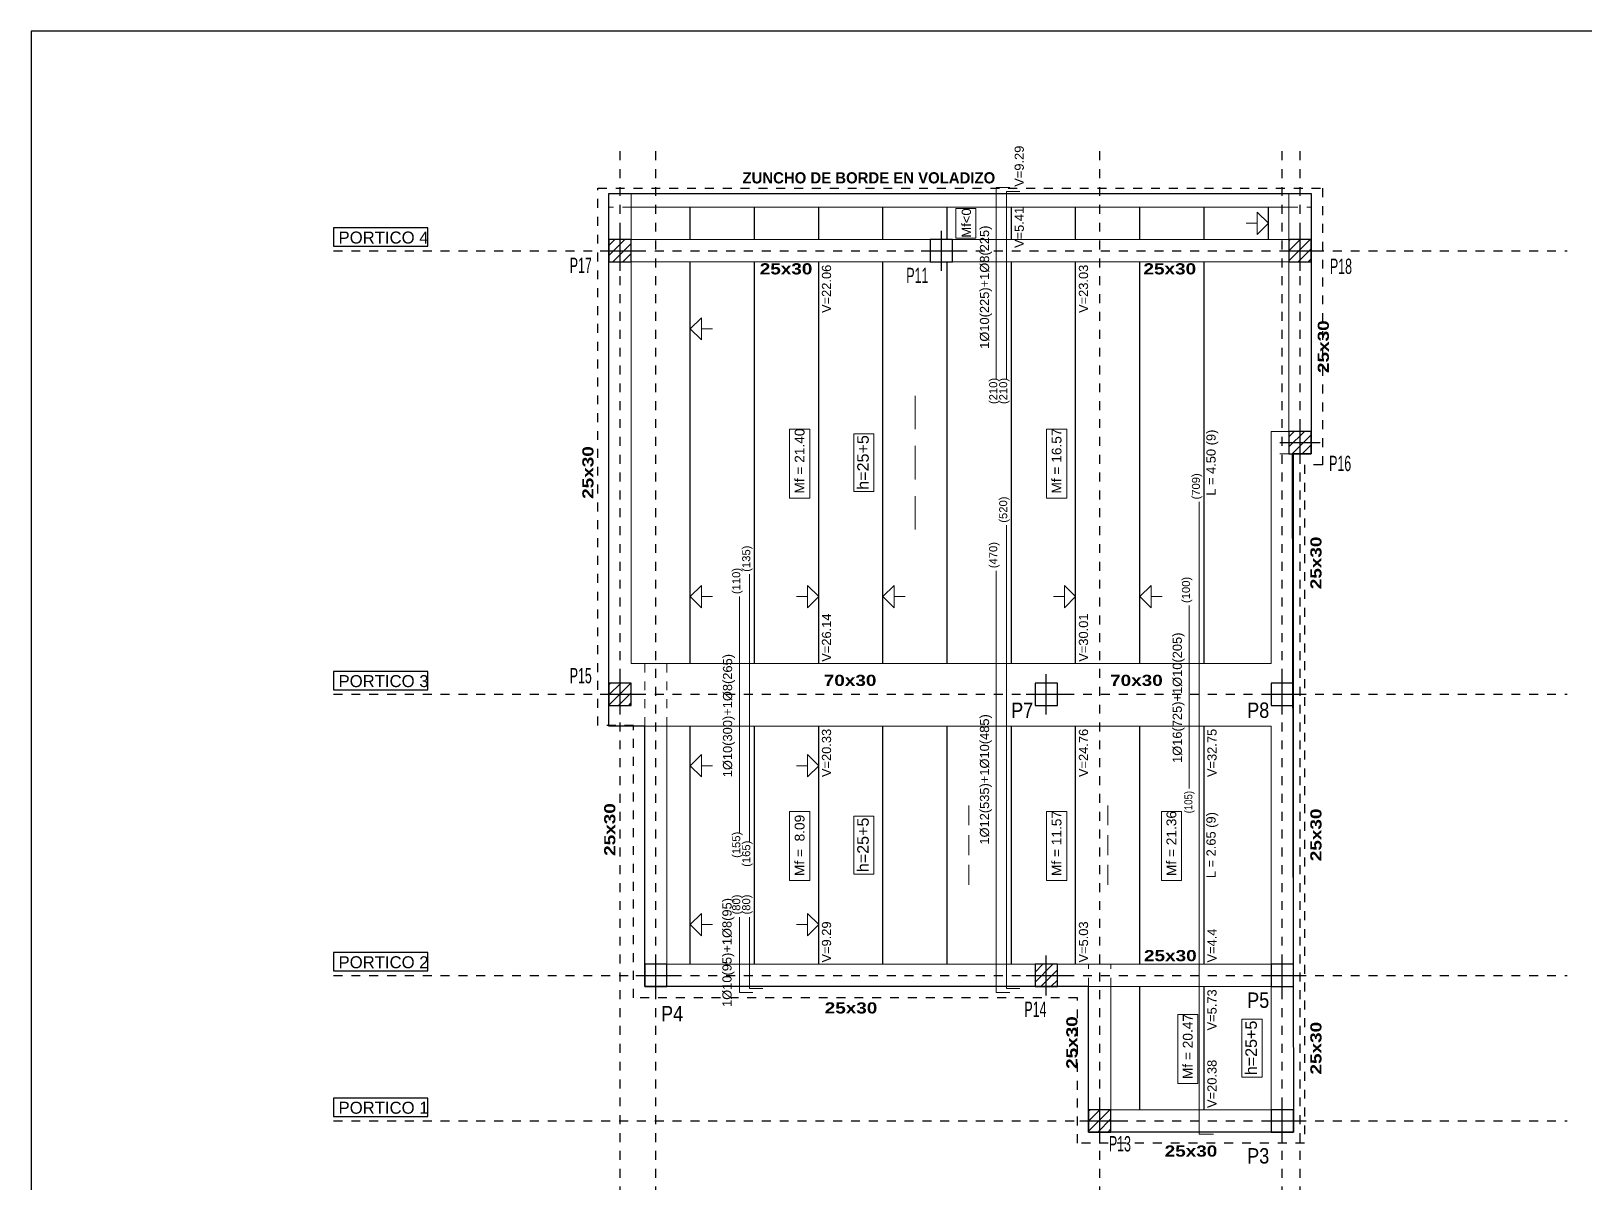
# Model space of a CAD drawing. Extents: x 2455 to 9764, y -806 to 181.
# Drawn here: x 4955.92 to 4973.33, y -573.96 to -561.05 of the extents above; entities that cross this region are included whole.
import ezdxf
from ezdxf.enums import TextEntityAlignment as Align

# ---------------------------------------------------------------- set-up
doc = ezdxf.new("R2010")
doc.units = 0
doc.header["$LTSCALE"] = 0.2
doc.header["$MEASUREMENT"] = 0
for name, pattern in [('CYPE_PUNTO', [0.075, 0, -0.075]), ('RAYITAS', [0.375, 0.25, -0.125]), ('TRAZO_Y_PUNTO', [1, 0.5, -0.25, 0, -0.25])]:
    doc.linetypes.add(name, pattern=pattern)
for name, color, linetype in [('01_borde', 4, 'CONTINUOUS'), ('02_ejes', 38, 'RAYITAS'), ('ALZ_REF_TEXTO_REF_NOMBRE', 3, 'CONTINUOUS'), ('PA_NERV_UNI', 2, 'CONTINUOUS'), ('PA_NUM_CANTO', 7, 'CONTINUOUS'), ('PILAR_EJES', 1, 'CONTINUOUS'), ('PILAR_HORMIGON', 2, 'CONTINUOUS'), ('PILAR_HORMIGON_APEADO', 4, 'CONTINUOUS'), ('PILAR_RAYA', 4, 'CONTINUOUS'), ('PILAR_REF', 3, 'CONTINUOUS'), ('UNI_CORTANTES', 3, 'CONTINUOUS')]:
    doc.layers.add(name, color=color, linetype=linetype)
doc.layers.add('01_cartela', color=6, linetype='CONTINUOUS', plot=False)
doc.layers.add('01_MEDICIONES', color=250, linetype='CONTINUOUS', plot=False)
for name, color, linetype, lineweight in [('UNI_BARRAS', 10, 'CONTINUOUS', 15), ('UNI_MOMENTOS', 3, 'CONTINUOUS', 9), ('UNI_SEP_BARRAS', 9, 'CONTINUOUS', 9), ('UNI_SEP_MOM', 7, 'CONTINUOUS', 9), ('VIG_CARAS', 5, 'CONTINUOUS', 9)]:
    doc.layers.add(name, color=color, linetype=linetype, lineweight=lineweight)
doc.styles.add('BERNARDO', font='GOTHICB.TTF')
doc.styles.add('NIEVES2', font='sanss___.ttf')

# ---------------------------------------------------------------- blocks, each defined once
blk = doc.blocks.new('Ejes del pilar')
at = {"layer": 'PILAR_EJES'}
for p, q in [((0, -0.5), (0, 0.5)), ((-0.5, 0), (0.5, 0))]:
    blk.add_line(p, q, dxfattribs=at)
blk = doc.blocks.new('1293663343-RAYADO P13')
at = {"layer": 'PILAR_RAYA'}
for p, q in [((-0.00125, -0.00114), (0.00114, 0.00125)), ((-0.00125, 0.00112), (-0.00112, 0.00125)), ((-0.00125, -0.00001), (0.00001, 0.00125)), ((-0.00023, -0.00125), (0.00125, 0.00023)), ((0.0009, -0.00125), (0.00125, -0.0009))]:
    blk.add_line(p, q, dxfattribs=at)
blk = doc.blocks.new('1293663343-RAYADO P14')
at = {"layer": 'PILAR_RAYA'}
for p, q in [((-0.00125, -0.00075), (0.00075, 0.00125)), ((-0.00125, 0.00038), (-0.00038, 0.00125)), ((-0.00062, -0.00125), (0.00125, 0.00062)), ((0.00051, -0.00125), (0.00125, -0.00051))]:
    blk.add_line(p, q, dxfattribs=at)
blk = doc.blocks.new('1293663343-RAYADO P15')
at = {"layer": 'PILAR_RAYA'}
for p, q in [((-0.00125, -0.0012), (0.0012, 0.00125)), ((-0.00125, 0.00107), (-0.00107, 0.00125)), ((-0.00125, -0.00007), (0.00007, 0.00125)), ((-0.00017, -0.00125), (0.00125, 0.00017)), ((0.00096, -0.00125), (0.00125, -0.00096))]:
    blk.add_line(p, q, dxfattribs=at)
blk = doc.blocks.new('1293663343-RAYADO P16')
at = {"layer": 'PILAR_RAYA'}
for p, q in [((-0.00125, -0.00048), (0.00048, 0.00125)), ((-0.00125, 0.00065), (-0.00065, 0.00125)), ((-0.00089, -0.00125), (0.00125, 0.00089)), ((0.00024, -0.00125), (0.00125, -0.00024))]:
    blk.add_line(p, q, dxfattribs=at)
blk = doc.blocks.new('1293663343-RAYADO P17')
at = {"layer": 'PILAR_RAYA'}
for p, q in [((-0.00125, -0.00054), (0.00054, 0.00125)), ((-0.00125, 0.00059), (-0.00059, 0.00125)), ((-0.00083, -0.00125), (0.00125, 0.00083)), ((0.0003, -0.00125), (0.00125, -0.0003))]:
    blk.add_line(p, q, dxfattribs=at)
blk = doc.blocks.new('1293663343-RAYADO P18')
at = {"layer": 'PILAR_RAYA'}
for p, q in [((-0.00125, -0.00114), (0.00114, 0.00125)), ((-0.00125, 0.00112), (-0.00112, 0.00125)), ((-0.00125, -0.00001), (0.00001, 0.00125)), ((-0.00023, -0.00125), (0.00125, 0.00023)), ((0.0009, -0.00125), (0.00125, -0.0009))]:
    blk.add_line(p, q, dxfattribs=at)
blk = doc.blocks.new('Extremo de igualacion')
at = {"layer": 'UNI_SEP_BARRAS'}
for p, q in [((-0.125, 0), (0, 0)), ((0, -0.125), (0.125, 0))]:
    blk.add_line(p, q, dxfattribs=at)
blk.add_lwpolyline([(0, -0.125), (0, 0.125), (0.125, 0)], dxfattribs=at)

msp = doc.modelspace()

# ---------------------------------------------------------------- linework, layer by layer
at = {"layer": '01_cartela', "color": 3}
msp.add_lwpolyline([(4955.92, -561.051), (4955.92, -582.586), (4986.558, -582.586), (4986.558, -561.051)], close=True, dxfattribs=at)
at = {"layer": '01_MEDICIONES', "color": 250, "elevation": 0}
msp.add_lwpolyline([(4962.397, -562.872), (4970.267, -562.872), (4970.267, -565.787), (4970.053, -565.787), (4970.067, -573.387), (4967.772, -573.387), (4967.772, -571.757), (4962.797, -571.757), (4962.797, -568.837), (4962.397, -568.837)], close=True, dxfattribs=at)
at = {"layer": '02_ejes', "color": 120, "linetype": 'TRAZO_Y_PUNTO', "ltscale": 0.5}
for p, q in [((4962.522, -575.498, 0), (4962.522, -562.312, 0)), ((4962.922, -575.498, 0), (4962.922, -562.312, 0)), ((4967.897, -575.498, 0), (4967.897, -562.312, 0)), ((4969.942, -575.498, 0), (4969.942, -562.312, 0)), ((4970.142, -575.498, 0), (4970.142, -562.312, 0)), ((4959.31, -563.512, 0), (4973.136, -563.512, 0)), ((4959.31, -568.482, 0), (4973.136, -568.482, 0)), ((4959.31, -571.632, 0), (4973.136, -571.632, 0)), ((4959.31, -573.262, 0), (4973.136, -573.262, 0))]:
    msp.add_line(p, q, dxfattribs=at)
at = {"layer": '02_ejes', "color": 170, "linetype": 'TRAZO_Y_PUNTO', "ltscale": 0.5, "elevation": 0}
msp.add_lwpolyline([(4962.272, -562.812), (4970.392, -562.812), (4970.392, -565.912), (4970.192, -565.912), (4970.192, -573.512), (4967.647, -573.512), (4967.647, -571.882), (4962.672, -571.882), (4962.672, -568.832), (4962.272, -568.832)], close=True, dxfattribs=at)
at = {"layer": 'PA_NERV_UNI'}
for p, q in [((4963.307, -563.387, 0), (4963.307, -563.022, 0)), ((4964.027, -563.387, 0), (4964.027, -563.022, 0)), ((4964.747, -563.387, 0), (4964.747, -563.022, 0)), ((4965.467, -563.387, 0), (4965.467, -563.022, 0)), ((4966.187, -563.387, 0), (4966.187, -563.022, 0)), ((4966.907, -563.387, 0), (4966.907, -563.022, 0)), ((4967.627, -563.387, 0), (4967.627, -563.022, 0)), ((4968.347, -563.387, 0), (4968.347, -563.022, 0)), ((4969.067, -563.387, 0), (4969.067, -563.022, 0)), ((4969.787, -563.387, 0), (4969.787, -563.022, 0)), ((4963.307, -568.137, 0), (4963.307, -563.637, 0)), ((4964.027, -568.137, 0), (4964.027, -563.637, 0)), ((4964.747, -568.137, 0), (4964.747, -563.637, 0)), ((4965.467, -568.137, 0), (4965.467, -563.637, 0)), ((4966.187, -568.137, 0), (4966.187, -563.637, 0)), ((4966.907, -568.137, 0), (4966.907, -563.637, 0)), ((4967.627, -568.137, 0), (4967.627, -563.637, 0)), ((4968.347, -568.137, 0), (4968.347, -563.637, 0)), ((4969.067, -568.137, 0), (4969.067, -563.637, 0)), ((4963.307, -571.507, 0), (4963.307, -568.837, 0)), ((4964.027, -571.507, 0), (4964.027, -568.837, 0)), ((4964.747, -571.507, 0), (4964.747, -568.837, 0)), ((4965.467, -571.507, 0), (4965.467, -568.837, 0)), ((4966.187, -571.507, 0), (4966.187, -568.837, 0)), ((4966.907, -571.507, 0), (4966.907, -568.837, 0)), ((4967.627, -571.507, 0), (4967.627, -568.837, 0)), ((4968.347, -571.507, 0), (4968.347, -568.837, 0)), ((4969.067, -571.507, 0), (4969.067, -568.837, 0)), ((4968.347, -573.137, 0), (4968.347, -571.757, 0)), ((4969.067, -573.137, 0), (4969.067, -571.757, 0))]:
    msp.add_line(p, q, dxfattribs=at)
at = {"layer": 'PILAR_HORMIGON'}
for points in [[(4965.997, -563.637), (4966.247, -563.637), (4966.247, -563.387), (4965.997, -563.387), (4965.997, -563.637)], [(4967.172, -568.607), (4967.422, -568.607), (4967.422, -568.357), (4967.172, -568.357), (4967.172, -568.607)], [(4969.817, -568.607), (4970.067, -568.607), (4970.067, -568.357), (4969.817, -568.357), (4969.817, -568.607)], [(4962.797, -571.757), (4963.047, -571.757), (4963.047, -571.507), (4962.797, -571.507), (4962.797, -571.757)], [(4969.817, -571.757), (4970.067, -571.757), (4970.067, -571.507), (4969.817, -571.507), (4969.817, -571.757)], [(4969.817, -573.387), (4970.067, -573.387), (4970.067, -573.137), (4969.817, -573.137), (4969.817, -573.387)]]:
    msp.add_lwpolyline(points, close=True, dxfattribs=at)
at = {"layer": 'PILAR_HORMIGON_APEADO'}
for points in [[(4962.397, -563.637), (4962.647, -563.637), (4962.647, -563.387), (4962.397, -563.387), (4962.397, -563.637)], [(4970.017, -563.637), (4970.267, -563.637), (4970.267, -563.387), (4970.017, -563.387), (4970.017, -563.637)], [(4970.017, -565.787), (4970.267, -565.787), (4970.267, -565.537), (4970.017, -565.537), (4970.017, -565.787)], [(4962.397, -568.607), (4962.647, -568.607), (4962.647, -568.357), (4962.397, -568.357), (4962.397, -568.607)], [(4967.172, -571.757), (4967.422, -571.757), (4967.422, -571.507), (4967.172, -571.507), (4967.172, -571.757)], [(4967.772, -573.387), (4968.022, -573.387), (4968.022, -573.137), (4967.772, -573.137), (4967.772, -573.387)]]:
    msp.add_lwpolyline(points, close=True, dxfattribs=at)
at = {"layer": 'PILAR_REF', "elevation": 0}
for points in [[(4960.367, -563.255), (4959.31, -563.255), (4959.31, -563.462), (4960.367, -563.462)], [(4960.367, -568.225), (4959.31, -568.225), (4959.31, -568.432), (4960.367, -568.432)], [(4960.367, -571.375), (4959.31, -571.375), (4959.31, -571.582), (4960.367, -571.582)], [(4960.367, -573.005), (4959.31, -573.005), (4959.31, -573.212), (4960.367, -573.212)]]:
    msp.add_lwpolyline(points, close=True, dxfattribs=at)
at = {"layer": 'UNI_BARRAS'}
for points in [[(4966.738, -564.952), (4966.738, -562.804), (4966.888, -562.804)], [(4966.851, -564.952), (4966.851, -562.849), (4967.001, -562.849)], [(4969.171, -573.409), (4969.011, -573.409), (4969.011, -566.327)], [(4967.001, -571.779), (4966.851, -571.779), (4966.851, -566.587)], [(4963.971, -570.137), (4963.971, -567.137)], [(4966.888, -571.824), (4966.738, -571.824), (4966.738, -567.097)], [(4963.858, -570.037), (4963.858, -567.387)], [(4968.898, -569.537), (4968.898, -567.487)], [(4964.008, -571.824), (4963.858, -571.824), (4963.858, -570.977)], [(4964.121, -571.779), (4963.971, -571.779), (4963.971, -570.977)]]:
    msp.add_lwpolyline(points, dxfattribs=at)
at = {"layer": 'UNI_SEP_MOM'}
for p, q in [((4965.827, -565.512, 0), (4965.827, -565.137, 0)), ((4965.827, -566.074, 0), (4965.827, -565.699, 0)), ((4965.827, -566.637, 0), (4965.827, -566.262, 0)), ((4966.429, -569.949, 0), (4966.429, -569.727, 0)), ((4967.987, -569.949, 0), (4967.987, -569.727, 0)), ((4966.429, -570.283, 0), (4966.429, -570.061, 0)), ((4967.987, -570.283, 0), (4967.987, -570.061, 0)), ((4966.429, -570.617, 0), (4966.429, -570.394, 0)), ((4967.987, -570.617, 0), (4967.987, -570.394, 0))]:
    msp.add_line(p, q, dxfattribs=at)
at = {"layer": 'VIG_CARAS'}
for p, q in [((4962.397, -563.387, 0), (4962.397, -562.872, 0)), ((4962.397, -562.872, 0), (4970.267, -562.872, 0)), ((4962.647, -563.387, 0), (4962.647, -562.872, 0)), ((4970.017, -563.387, 0), (4970.017, -562.872, 0)), ((4970.267, -563.387, 0), (4970.267, -562.872, 0)), ((4962.647, -563.022, 0), (4970.017, -563.022, 0)), ((4962.647, -563.387, 0), (4965.997, -563.387, 0)), ((4966.247, -563.387, 0), (4970.017, -563.387, 0)), ((4962.397, -568.357, 0), (4962.397, -563.637, 0)), ((4962.647, -568.137, 0), (4962.647, -563.637, 0)), ((4962.647, -563.637, 0), (4965.997, -563.637, 0)), ((4966.247, -563.637, 0), (4970.017, -563.637, 0)), ((4970.017, -565.537, 0), (4970.017, -563.637, 0)), ((4970.267, -565.537, 0), (4970.267, -563.637, 0)), ((4969.817, -568.137, 0), (4969.817, -565.537, 0)), ((4969.817, -565.537, 0), (4970.017, -565.537, 0)), ((4970.067, -568.357, 0), (4970.067, -565.787, 0)), ((4962.647, -568.137, 0), (4967.297, -568.137, 0)), ((4967.297, -568.137, 0), (4969.817, -568.137, 0)), ((4962.397, -568.837, 0), (4962.397, -568.607, 0)), ((4970.067, -571.507, 0), (4970.067, -568.607, 0)), ((4962.397, -568.837, 0), (4967.297, -568.837, 0)), ((4962.797, -571.507, 0), (4962.797, -568.837, 0)), ((4963.047, -571.507, 0), (4963.047, -568.837, 0)), ((4967.297, -568.837, 0), (4969.817, -568.837, 0)), ((4969.817, -571.507, 0), (4969.817, -568.837, 0)), ((4963.047, -571.507, 0), (4967.172, -571.507, 0)), ((4967.422, -571.507, 0), (4969.817, -571.507, 0)), ((4963.047, -571.757, 0), (4967.172, -571.757, 0)), ((4967.422, -571.757, 0), (4969.817, -571.757, 0)), ((4967.772, -573.137, 0), (4967.772, -571.757, 0)), ((4968.022, -573.137, 0), (4968.022, -571.757, 0)), ((4969.817, -573.137, 0), (4969.817, -571.757, 0)), ((4970.067, -573.137, 0), (4970.067, -571.757, 0)), ((4968.022, -573.137, 0), (4969.817, -573.137, 0)), ((4968.022, -573.387, 0), (4969.817, -573.387, 0))]:
    msp.add_line(p, q, dxfattribs=at)
at = {"layer": 'VIG_CARAS', "linetype": 'CYPE_PUNTO'}
for p, q in [((4962.647, -563.022, 0), (4962.397, -563.022, 0)), ((4970.017, -563.022, 0), (4970.267, -563.022, 0)), ((4970.017, -565.787, 0), (4969.817, -565.787, 0)), ((4962.797, -568.837, 0), (4962.797, -568.137, 0)), ((4963.047, -568.837, 0), (4963.047, -568.137, 0)), ((4967.772, -571.757, 0), (4967.772, -571.507, 0)), ((4968.022, -571.757, 0), (4968.022, -571.507, 0))]:
    msp.add_line(p, q, dxfattribs=at)
at = {"layer": 'VIG_CARAS', "elevation": 0}
for points in [[(4966.284, -563.038), (4966.284, -563.371), (4966.51, -563.371), (4966.51, -563.038)], [(4964.421, -565.51), (4964.421, -566.283), (4964.647, -566.283), (4964.647, -565.51)], [(4965.141, -565.563), (4965.141, -566.211), (4965.367, -566.211), (4965.367, -565.563)], [(4967.301, -565.51), (4967.301, -566.283), (4967.527, -566.283), (4967.527, -565.51)], [(4964.421, -569.795), (4964.421, -570.568), (4964.647, -570.568), (4964.647, -569.795)], [(4967.301, -569.795), (4967.301, -570.568), (4967.527, -570.568), (4967.527, -569.795)], [(4968.588, -569.795), (4968.588, -570.568), (4968.814, -570.568), (4968.814, -569.795)], [(4965.141, -569.848), (4965.141, -570.496), (4965.367, -570.496), (4965.367, -569.848)], [(4968.771, -572.07), (4968.771, -572.843), (4968.997, -572.843), (4968.997, -572.07)], [(4969.491, -572.123), (4969.491, -572.771), (4969.717, -572.771), (4969.717, -572.123)]]:
    msp.add_lwpolyline(points, close=True, dxfattribs=at)

# ---------------------------------------------------------------- block references
at = {"layer": 'PILAR_EJES', "xscale": 0.4500000000000001, "yscale": 0.4500000000000001}
for p in [(4962.522, -563.512, 0), (4966.122, -563.512, 0), (4970.142, -563.512, 0), (4970.142, -565.662, 0), (4962.522, -568.482, 0), (4967.297, -568.482, 0), (4969.942, -568.482, 0), (4962.922, -571.632, 0), (4967.297, -571.632, 0), (4969.942, -571.632, 0), (4967.897, -573.262, 0), (4969.942, -573.262, 0)]:
    msp.add_blockref('Ejes del pilar', p, dxfattribs=at)
at = {"layer": 'PILAR_RAYA', "xscale": 100, "yscale": 100, "zscale": 100}
for name, p in [('1293663343-RAYADO P17', (4962.522, -563.512, 0)), ('1293663343-RAYADO P18', (4970.142, -563.512, 0)), ('1293663343-RAYADO P16', (4970.142, -565.662, 0)), ('1293663343-RAYADO P15', (4962.522, -568.482, 0)), ('1293663343-RAYADO P14', (4967.297, -571.632, 0)), ('1293663343-RAYADO P13', (4967.897, -573.262, 0))]:
    msp.add_blockref(name, p, dxfattribs=at)
at = {"layer": 'UNI_SEP_BARRAS'}
for p in [(4969.662, -563.204, 0), (4964.622, -567.387, 0), (4967.502, -567.387, 0), (4964.622, -569.282, 0), (4964.622, -571.062, 0)]:
    msp.add_blockref('Extremo de igualacion', p, dxfattribs=at)
at = {"layer": 'UNI_SEP_BARRAS', "rotation": 180}
for p in [(4963.432, -564.387, 0), (4963.432, -567.387, 0), (4965.592, -567.387, 0), (4968.472, -567.387, 0), (4963.432, -569.282, 0), (4963.432, -571.062, 0)]:
    msp.add_blockref('Extremo de igualacion', p, dxfattribs=at)

# ---------------------------------------------------------------- texts
at = {"layer": '01_borde', "color": 6, "ltscale": 0.01, "style": 'NIEVES2', "width": 0.588905}
for s, p, p2 in [('P17', (4961.957, -563.762, 0), (4962.204, -563.762, 0)), ('P18', (4970.477, -563.772, 0), (4970.724, -563.772, 0)), ('P16', (4970.468, -565.981, 0), (4970.715, -565.981, 0)), ('P15', (4961.957, -568.359, 0), (4962.204, -568.359, 0)), ('P14', (4967.052, -572.097, 0), (4967.3, -572.097, 0)), ('P13', (4968, -573.604, 0), (4968.247, -573.604, 0))]:
    msp.add_text(s, height=0.1722, dxfattribs=at).set_placement(p, p2, align=Align.FIT)
at = {"layer": '01_borde', "color": 7, "ltscale": 0.01, "style": 'NIEVES2'}
for s, width, p, p2 in [('P11', 0.588905, (4965.729, -563.875, 0), (4965.977, -563.875, 0)), ('P7', 0.856632, (4966.904, -568.746, 0), (4967.152, -568.746, 0)), ('P8', 0.856632, (4969.549, -568.746, 0), (4969.797, -568.746, 0)), ('P5', 0.856632, (4969.549, -571.995, 0), (4969.797, -571.995, 0)), ('P4', 0.856632, (4962.981, -572.146, 0), (4963.228, -572.146, 0)), ('P3', 0.856632, (4969.549, -573.739, 0), (4969.797, -573.739, 0))]:
    msp.add_text(s, height=0.1722, dxfattribs=dict(at, width=width)).set_placement(p, p2, align=Align.FIT)
at = {"layer": 'ALZ_REF_TEXTO_REF_NOMBRE', "color": 5, "style": 'BERNARDO'}
msp.add_text('ZUNCHO DE BORDE EN VOLADIZO', height=0.125, dxfattribs=at).set_placement((4963.893, -562.795, 0), align=Align.BOTTOM_LEFT)
at = {"layer": 'ALZ_REF_TEXTO_REF_NOMBRE', "color": 5, "style": 'BERNARDO', "width": 1.209631}
for s, p, p2 in [('25x30', (4964.087, -563.777, 0), (4964.676, -563.777, 0)), ('25x30', (4968.387, -563.777, 0), (4968.977, -563.777, 0)), ('70x30', (4964.804, -568.388, 0), (4965.394, -568.388, 0)), ('70x30', (4968.013, -568.388, 0), (4968.603, -568.388, 0)), ('25x30', (4968.393, -571.472, 0), (4968.983, -571.472, 0)), ('25x30', (4964.815, -572.058, 0), (4965.404, -572.058, 0)), ('25x30', (4968.625, -573.662, 0), (4969.214, -573.662, 0))]:
    msp.add_text(s, height=0.125, dxfattribs=at).set_placement(p, p2, align=Align.FIT)
for p, p2 in [((4970.465, -564.882, 0), (4970.465, -564.292, 0)), ((4962.223, -566.292, 0), (4962.223, -565.702, 0)), ((4970.382, -567.304, 0), (4970.382, -566.715, 0)), ((4962.468, -570.292, 0), (4962.468, -569.702, 0)), ((4970.382, -570.352, 0), (4970.382, -569.762, 0)), ((4967.647, -572.679, 0), (4967.647, -572.09, 0)), ((4970.382, -572.742, 0), (4970.382, -572.152, 0))]:
    msp.add_text('25x30', height=0.125, rotation=90, dxfattribs=at).set_placement(p, p2, align=Align.FIT)
at = {"layer": 'PA_NUM_CANTO', "style": 'NIEVES2'}
for p in [(4965.308, -566.19, 0), (4965.308, -570.475, 0), (4969.658, -572.75, 0)]:
    msp.add_text('h=25+5', height=0.1291, rotation=90, dxfattribs=at).set_placement(p)
at = {"layer": 'PILAR_REF', "color": 7, "linetype": 'Continuous', "style": 'NIEVES2'}
for s, p in [('PORTICO 4', (4959.366, -563.431, 0)), ('PORTICO 3', (4959.366, -568.401, 0)), ('PORTICO 2', (4959.366, -571.551, 0)), ('PORTICO 1', (4959.366, -573.181, 0))]:
    msp.add_text(s, height=0.134, dxfattribs=at).set_placement(p)
at = {"layer": 'UNI_CORTANTES', "color": 4, "style": 'NIEVES2'}
for s, height, p in [('V=9.29', 0.1031, (4967.077, -562.795, 0)), ('V=5.41', 0.1031, (4967.077, -563.481, 0)), ('V=22.06', 0.1031, (4964.917, -564.209, 0)), ('V=23.03', 0.1031, (4967.797, -564.209, 0)), ('(210)', 0.09, (4966.775, -565.23, 0)), ('(210)', 0.09, (4966.887, -565.23, 0)), ('L = 4.50 (9)', 0.1031, (4969.227, -566.257, 0)), ('(709)', 0.09, (4969.047, -566.299, 0)), ('(520)', 0.09, (4966.887, -566.559, 0)), ('(135)', 0.09, (4964.007, -567.109, 0)), ('(470)', 0.09, (4966.775, -567.069, 0)), ('(110)', 0.09, (4963.895, -567.359, 0)), ('(100)', 0.09, (4968.935, -567.459, 0)), ('V=26.14', 0.1031, (4964.917, -568.117, 0)), ('V=30.01', 0.1031, (4967.797, -568.117, 0)), ('V=20.33', 0.1031, (4964.917, -569.409, 0)), ('V=24.76', 0.1031, (4967.797, -569.409, 0)), ('V=32.75', 0.1031, (4969.237, -569.409, 0)), ('L = 2.65 (9)', 0.1031, (4969.227, -570.542, 0)), ('(155)', 0.09, (4963.895, -570.315, 0)), ('(165)', 0.09, (4964.007, -570.415, 0)), ('(80)', 0.09, (4963.895, -570.949, 0)), ('(80)', 0.09, (4964.007, -570.949, 0)), ('V=9.29', 0.1031, (4964.917, -571.487, 0)), ('V=5.03', 0.1031, (4967.797, -571.487, 0)), ('V=4.4', 0.1031, (4969.237, -571.487, 0)), ('V=5.73', 0.1031, (4969.237, -572.248, 0)), ('V=20.38', 0.1031, (4969.237, -573.117, 0))]:
    msp.add_text(s, height=height, rotation=90, dxfattribs=at).set_placement(p, align=Align.BOTTOM_LEFT)
at = {"layer": 'UNI_CORTANTES', "color": 4, "style": 'NIEVES2', "width": 0.866742}
msp.add_text('(105)', height=0.09, rotation=90, dxfattribs=at).set_placement((4968.935, -569.815, 0), (4968.935, -569.565, 0), align=Align.FIT)
at = {"layer": 'UNI_MOMENTOS', "style": 'NIEVES2'}
for s, p in [('1%%c10(225)+1%%c8(225)', (4966.688, -564.611, 0)), ('1%%c16(725)+1%%c10(205)', (4968.848, -569.251, 0)), ('1%%c10(300)+1%%c8(265)', (4963.808, -569.411, 0)), ('1%%c12(535)+1%%c10(485)', (4966.688, -570.166, 0)), ('1%%c10(95)+1%%c8(95)', (4963.802, -571.985, 0))]:
    msp.add_text(s, height=0.1031, rotation=90, dxfattribs=at).set_placement(p, align=Align.BOTTOM_LEFT)
at = {"layer": 'VIG_CARAS', "style": 'NIEVES2'}
for s, height, p in [('Mf<0', 0.1044, (4966.454, -563.365, 0)), ('Mf = 21.40', 0.1098, (4964.588, -566.233, 0)), ('Mf = 16.57', 0.1098, (4967.468, -566.233, 0)), ('Mf = 11.57', 0.1098, (4967.468, -570.518, 0)), ('Mf = 21.36', 0.1098, (4968.755, -570.518, 0)), ('Mf =  8.09', 0.1098, (4964.588, -570.518, 0)), ('Mf = 20.47', 0.1098, (4968.938, -572.793, 0))]:
    msp.add_text(s, height=height, rotation=90, dxfattribs=at).set_placement(p)

doc.saveas('drawing.dxf')
